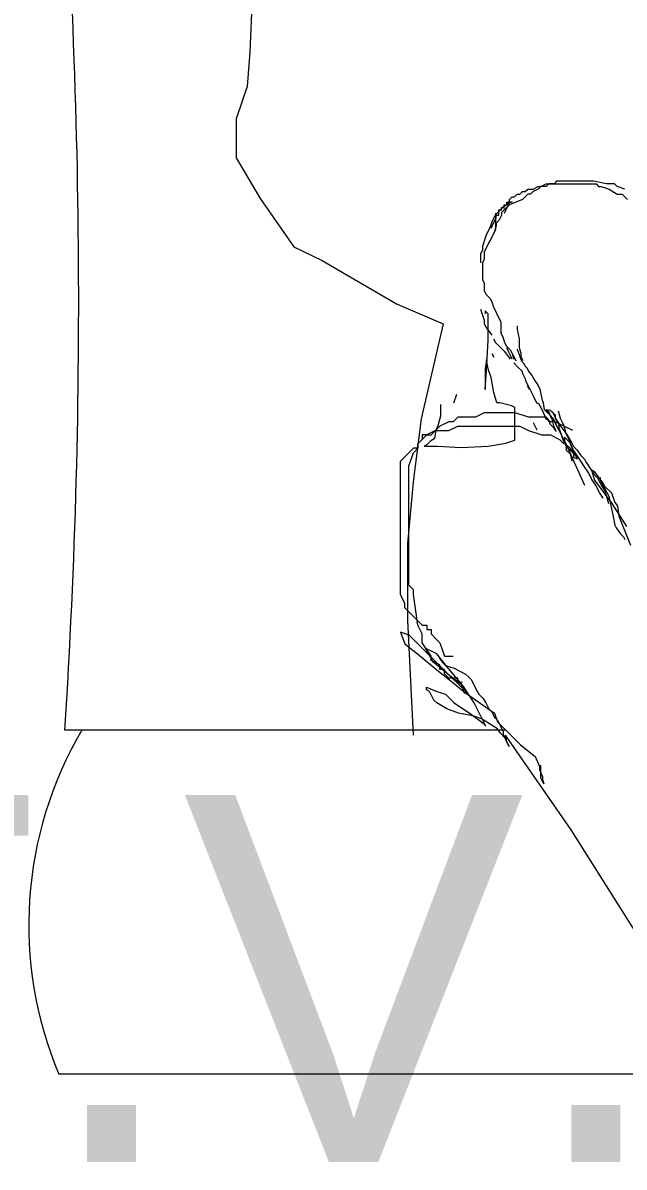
# Model space of a CAD drawing. Header units: metres. Extents: x -50 to 76, y -61 to 14.
# Drawn here: x 37.397 to 37.659, y -38.6003 to -38.1013 of the extents above; entities that cross this region are included whole.
import ezdxf

# ---------------------------------------------------------------- set-up
doc = ezdxf.new("R2010")
doc.units = ezdxf.units.M
doc.header["$MEASUREMENT"] = 0
doc.layers.add('1 MUEBLES', color=46, linetype='Continuous', lineweight=18)
doc.layers.add('1 TEXTOS', color=4, linetype='Continuous', lineweight=20)
doc.styles.add('Estilo_Generado_1', font='arial.ttf')

# ---------------------------------------------------------------- blocks, each defined once
blk = doc.blocks.new('EWRT')
at = {"layer": '1 MUEBLES'}
for p, q in [((37.49772203007103, -38.07113198799519), (37.49592203007103, -38.11403198799522)), ((37.49592203007103, -38.11403198799522), (37.49472203007099, -38.12903198799521)), ((37.49472203007099, -38.12903198799521), (37.48992203007094, -38.14313198799519)), ((37.48992203007094, -38.14313198799519), (37.48992203007094, -38.15303198799521)), ((37.48992203007094, -38.15303198799521), (37.48992203007094, -38.16023198799522)), ((37.48992203007094, -38.16023198799522), (37.50042203007104, -38.17793198799521)), ((37.62963322560392, -38.17034316828429), (37.62848948676071, -38.17148649709182)), ((37.64564897846878, -38.17034316828429), (37.62963322560392, -38.17034316828429)), ((37.65136767268552, -38.17148649709182), (37.64564897846878, -38.17034316828429)), ((37.61361917726811, -38.17605802307529), (37.61476291611154, -38.17491469426776)), ((37.61476291611154, -38.17491469426776), (37.61590665495476, -38.17491469426776)), ((37.61590665495476, -38.17491469426776), (37.61705039379819, -38.17377226008355)), ((37.61705039379819, -38.17377226008355), (37.61933787148484, -38.17377226008355)), ((37.61933787148484, -38.17491469426776), (37.61819413264163, -38.17605802307529)), ((37.61933787148484, -38.17377226008355), (37.62162705370054, -38.17262893127602)), ((37.62162705370054, -38.17377226008355), (37.61933787148484, -38.17491469426776)), ((37.62162705370054, -38.17262893127602), (37.62277079254375, -38.17262893127602)), ((37.62277079254375, -38.17262893127602), (37.62162705370054, -38.17377226008355)), ((37.62277079254375, -38.17262893127602), (37.62505827023062, -38.17148649709182)), ((37.62505827023062, -38.17262893127602), (37.62277079254375, -38.17262893127602)), ((37.62505827023062, -38.17148649709182), (37.64679271731222, -38.17148649709182)), ((37.62620200907384, -38.17148649709182), (37.62505827023062, -38.17262893127602)), ((37.62848948676071, -38.17148649709182), (37.62620200907384, -38.17148649709182)), ((37.64679271731222, -38.17148649709182), (37.64793645615543, -38.17262893127602)), ((37.64793645615543, -38.17262893127602), (37.64908019499887, -38.17262893127602)), ((37.64908019499887, -38.17262893127602), (37.65251141152896, -38.17377226008355)), ((37.65479888921561, -38.17148649709182), (37.65136767268552, -38.17148649709182)), ((37.65251141152896, -38.17377226008355), (37.65594433258786, -38.17605802307529)), ((37.65594433258786, -38.17262893127602), (37.65479888921561, -38.17148649709182)), ((37.65937554911795, -38.17377226008355), (37.65594433258786, -38.17262893127602)), ((37.50042203007104, -38.17793198799521), (37.51512203007098, -38.19893198799517)), ((37.60857036288041, -38.18022696849269), (37.60615163647401, -38.18183908000381)), ((37.60675503967911, -38.18177198324273), (37.60675503967911, -38.18062954905875)), ((37.60675503967911, -38.18062954905875), (37.60789877852233, -38.18062954905875)), ((37.60789877852233, -38.18062954905875), (37.60789877852233, -38.17948622025099)), ((37.60789877852233, -38.17948622025099), (37.60904422189458, -38.17948622025099)), ((37.60904422189458, -38.18062954905875), (37.60789877852233, -38.18177198324273)), ((37.60857036288041, -38.18103302424814), (37.60857036288041, -38.17942091273702)), ((37.60857036288041, -38.17942091273702), (37.61018455168039, -38.17942091273702)), ((37.61018455168039, -38.17942091273702), (37.60857036288041, -38.18022696849269)), ((37.60904422189458, -38.17834378606702), (37.61018796073802, -38.17720045725926)), ((37.60904422189458, -38.17948622025099), (37.60904422189458, -38.17834378606702)), ((37.61476291611154, -38.17834378606702), (37.60904422189458, -38.18062954905875)), ((37.61018796073802, -38.17720045725926), (37.61133169958123, -38.17720045725926)), ((37.61133169958123, -38.17720045725926), (37.61247543842467, -38.17605802307529)), ((37.61247543842467, -38.17605802307529), (37.61361917726811, -38.17605802307529)), ((37.61705039379819, -38.17605802307529), (37.61476291611154, -38.17834378606702)), ((37.61819413264163, -38.17605802307529), (37.61705039379819, -38.17605802307529)), ((37.65594433258786, -38.17605802307529), (37.65823181027451, -38.17605802307529)), ((37.65823181027451, -38.17605802307529), (37.66051928796139, -38.17834378606702)), ((37.60292496340332, -38.18506151377917), (37.60211872126786, -38.18667362529052)), ((37.60453744767426, -38.18345029689161), (37.60292496340332, -38.18506151377917)), ((37.60292496340332, -38.18425635264705), (37.60292496340332, -38.19150817057701)), ((37.60332382314903, -38.18634350922619), (37.60332382314903, -38.18520107504222)), ((37.60332382314903, -38.18520107504222), (37.60446756199224, -38.18520107504222)), ((37.60446756199224, -38.18520107504222), (37.60446756199224, -38.18291531205048)), ((37.60446756199224, -38.18291531205048), (37.60561130083568, -38.18291531205048)), ((37.60561130083568, -38.18520107504222), (37.60446756199224, -38.18748683803395)), ((37.60615163647401, -38.18183908000381), (37.60453744767426, -38.18345029689161)), ((37.60561130083568, -38.18291531205048), (37.60561130083568, -38.18177198324273)), ((37.60561130083568, -38.18177198324273), (37.60675503967911, -38.18177198324273)), ((37.60675503967911, -38.18291531205048), (37.60561130083568, -38.18405774623446)), ((37.60561130083568, -38.18405774623446), (37.60561130083568, -38.18520107504222)), ((37.60789877852233, -38.18177198324273), (37.60675503967911, -38.18291531205048)), ((37.60695787860948, -38.18425635264705), (37.60857036288041, -38.18103302424814)), ((37.60050453246788, -38.19070300944489), (37.59969829033241, -38.19231422633268)), ((37.60131247913239, -38.18828484217809), (37.60050453246788, -38.19070300944489)), ((37.60103634546215, -38.19091503520966), (37.60332382314903, -38.18634350922619)), ((37.60211872126786, -38.18667362529052), (37.60131247913239, -38.18828484217809)), ((37.60332382314903, -38.18977260102568), (37.60218008430559, -38.19320079820139)), ((37.60446756199224, -38.18748683803395), (37.60332382314903, -38.18862927221792)), ((37.60332382314903, -38.18862927221792), (37.60332382314903, -38.18977260102568)), ((37.59889204819694, -38.19392633784381), (37.59727956392601, -38.19876088313052)), ((37.59969829033241, -38.19231422633268), (37.59889204819694, -38.19392633784381)), ((37.60131247913239, -38.19473149897593), (37.60050453246788, -38.19634361048705)), ((37.60211872126786, -38.19312028208836), (37.60131247913239, -38.19473149897593)), ((37.60292496340332, -38.19150817057701), (37.60211872126786, -38.19312028208836)), ((37.51512203007098, -38.19893198799517), (37.52742203007097, -38.20493198799525)), ((37.59727956392601, -38.20037210001809), (37.59647332179054, -38.20198421152944)), ((37.59727956392601, -38.19876088313052), (37.59727956392601, -38.20037210001809)), ((37.59889204819694, -38.19956693888597), (37.59808580606148, -38.20117815577376)), ((37.59969829033241, -38.19795482737484), (37.59889204819694, -38.19956693888597)), ((37.60050453246788, -38.19634361048705), (37.59969829033241, -38.19795482737484)), ((37.52742203007097, -38.20493198799525), (37.5598220300709, -38.22383198799528)), ((37.59647332179054, -38.20198421152944), (37.59647332179054, -38.2060135956838)), ((37.59808580606148, -38.20440148417268), (37.59727956392601, -38.2060135956838)), ((37.59808580606148, -38.20117815577376), (37.59808580606148, -38.20440148417268)), ((37.59727956392601, -38.2060135956838), (37.59727956392601, -38.21326541361375)), ((37.59727956392601, -38.21326541361375), (37.59808580606148, -38.21487752512488)), ((37.59808580606148, -38.21487752512488), (37.59808580606148, -38.21810085352379)), ((37.59808580606148, -38.21810085352379), (37.59889204819694, -38.21971207041159)), ((37.59889204819694, -38.21971207041159), (37.60050453246788, -38.22132418192271)), ((37.5598220300709, -38.22383198799528), (37.58022203007101, -38.23253198799526)), ((37.60050453246788, -38.22132418192271), (37.60131247913239, -38.22293539881051)), ((37.60131247913239, -38.22293539881051), (37.60211872126786, -38.22535267145375)), ((37.60211872126786, -38.22535267145375), (37.60292496340332, -38.22696478296487)), ((37.59647332179054, -38.22615872720942), (37.59808580606148, -38.23099416711946)), ((37.59972556279365, -38.22818057627435), (37.59842841635566, -38.22688516147517)), ((37.59842841635566, -38.22688516147517), (37.59842841635566, -38.22818057627435)), ((37.59972556279365, -38.23984378258481), (37.59972556279365, -38.22818057627435)), ((37.60292496340332, -38.22696478296487), (37.60373120553879, -38.22857599985267)), ((37.60373120553879, -38.22857599985267), (37.60453744767426, -38.23018811136379)), ((37.60453744767426, -38.23018811136379), (37.60534539433854, -38.23179932825158)), ((37.58022203007101, -38.23253198799526), (37.57062203007092, -38.27393198799521)), ((37.59808580606148, -38.23099416711946), (37.59808580606148, -38.23260538400726)), ((37.59808580606148, -38.23260538400726), (37.59889204819694, -38.23421660089483)), ((37.59889204819694, -38.23421660089483), (37.60131247913239, -38.23743992929374)), ((37.60534539433854, -38.23179932825158), (37.60534539433854, -38.23663476816162)), ((37.61260327808679, -38.2350226566505), (37.61260327808679, -38.2334114397627)), ((37.61340952022226, -38.23905204080486), (37.61260327808679, -38.2350226566505)), ((37.59907613731036, -38.25280240369446), (37.59972556279365, -38.23984378258481)), ((37.60211872126786, -38.23905204080486), (37.60292496340332, -38.24066325769266)), ((37.60292496340332, -38.24066325769266), (37.60695787860948, -38.24469264184725)), ((37.60534539433854, -38.23663476816162), (37.60615163647401, -38.23824598504942)), ((37.60615163647401, -38.23824598504942), (37.60695787860948, -38.24066325769266)), ((37.60695787860948, -38.24066325769266), (37.60776412074495, -38.24227536920378)), ((37.61340952022226, -38.24308142495946), (37.61340952022226, -38.23905204080486)), ((37.60141986444853, -38.24550406534357), (37.602226106584, -38.24711528223136)), ((37.60695787860948, -38.24469264184725), (37.60937660501611, -38.24791597024617)), ((37.60776412074495, -38.24227536920378), (37.60937660501611, -38.24388658609158)), ((37.60867774819678, -38.24469800958789), (37.60787150606109, -38.24308589807677)), ((37.60948399033225, -38.24630922647569), (37.60867774819678, -38.24469800958789)), ((37.60937660501611, -38.24388658609158), (37.61018455168039, -38.2454986976027)), ((37.61018455168039, -38.2454986976027), (37.61099079381586, -38.24791597024617)), ((37.61029023246772, -38.24550406534357), (37.611098179132, -38.24711528223136)), ((37.61290838874686, -38.2445566590782), (37.6124089618005, -38.24355825927435)), ((37.61440837411521, -38.24905035281884), (37.61290838874686, -38.2445566590782)), ((37.61421746688654, -38.2454986976027), (37.61340952022226, -38.24308142495946)), ((37.61421746688654, -38.24710991449049), (37.61421746688654, -38.2454986976027)), ((37.59907613731036, -38.2482666626502), (37.59842841635566, -38.25215469629487)), ((37.59972556279365, -38.25215469629487), (37.59907613731036, -38.2482666626502)), ((37.61029023246772, -38.24792133798681), (37.60948399033225, -38.24630922647569)), ((37.61091068096096, -38.24954955272077), (37.61290838874686, -38.25154635232846)), ((37.611098179132, -38.24711528223136), (37.61190442126747, -38.24872739374248)), ((37.61502370902201, -38.24872202600162), (37.61421746688654, -38.24710991449049)), ((37.61540722800839, -38.25004875262269), (37.61440837411521, -38.24905035281884)), ((37.61590665495476, -38.25104715242654), (37.61540722800839, -38.25004875262269)), ((37.59842841635566, -38.25215469629487), (37.59842841635566, -38.26122528375984)), ((37.59842841635566, -38.26122528375984), (37.59907613731036, -38.25280240369446)), ((37.60102270923142, -38.25604183531598), (37.59972556279365, -38.25215469629487)), ((37.61290838874686, -38.25154635232846), (37.61440837411521, -38.25304395203401)), ((37.61440837411521, -38.25304395203401), (37.6149078010618, -38.25454155173978)), ((37.6149078010618, -38.25454155173978), (37.61590665495476, -38.25653835134747)), ((37.61690721337675, -38.25204555223038), (37.61590665495476, -38.25104715242654)), ((37.61740664032311, -38.25304395203401), (37.61690721337675, -38.25204555223038)), ((37.61890492116265, -38.2550407516417), (37.61740664032311, -38.25304395203401)), ((37.61940434810924, -38.25603915144555), (37.61890492116265, -38.2550407516417)), ((37.60231985566941, -38.26252159318258), (37.60102270923142, -38.25604183531598)), ((37.61590665495476, -38.25653835134747), (37.61640608190135, -38.25803595105324)), ((37.61640608190135, -38.25803595105324), (37.61690721337675, -38.25903435085709)), ((37.61680323711823, -38.25940561960127), (37.6176094792537, -38.26101773111239)), ((37.61690721337675, -38.25903435085709), (37.6179060672697, -38.26103204508811)), ((37.62040490653101, -38.25753675115132), (37.61940434810924, -38.25603915144555)), ((37.62140376042396, -38.25903435085709), (37.62040490653101, -38.25753675115132)), ((37.62190318737055, -38.26003275066094), (37.62140376042396, -38.25903435085709)), ((37.62240261431714, -38.26103204508811), (37.62190318737055, -38.26003275066094)), ((37.58480923102263, -38.26705733422685), (37.58610637746062, -38.26316930058218)), ((37.60361700210717, -38.26705733422685), (37.60231985566941, -38.26252159318258)), ((37.6179060672697, -38.26103204508811), (37.61940434810924, -38.26402724449966)), ((37.61940434810924, -38.26402724449966), (37.6209043334776, -38.2670224439112)), ((37.62340146821009, -38.26602404410735), (37.62240261431714, -38.26103204508811)), ((37.57897292431687, -38.26770504162644), (37.57897292431687, -38.2728884900703)), ((37.60491414854494, -38.26705733422685), (37.60361700210717, -38.26705733422685)), ((37.61010102976763, -38.26835274902604), (37.60491414854494, -38.26705733422685)), ((37.6113981762054, -38.26900045642563), (37.61010102976763, -38.26835274902604)), ((37.6113981762054, -38.28325538695802), (37.6113981762054, -38.26900045642563)), ((37.6209043334776, -38.2670224439112), (37.62190318737055, -38.26752164381313)), ((37.62190318737055, -38.26752164381313), (37.62340146821009, -38.27051684322444)), ((37.62390259968549, -38.2670224439112), (37.62340146821009, -38.26602404410735)), ((37.62340146821009, -38.27051684322444), (37.62390259968549, -38.27151524302829)), ((37.62440202663186, -38.27001764332252), (37.62390259968549, -38.2670224439112)), ((37.62740029283975, -38.27301284273406), (37.62440202663186, -38.27001764332252)), ((37.62486736300195, -38.26988166055369), (37.6264815518017, -38.27229893319694)), ((37.62658893711784, -38.27149824518213), (37.62578099045356, -38.26988702829433)), ((37.6264815518017, -38.26988166055369), (37.62809403607264, -38.27149287744126)), ((37.62739517925331, -38.27069308405001), (37.62900766352425, -38.2723043009378)), ((37.63132070914332, -38.27391104470806), (37.63051446700786, -38.27068771630914)), ((37.57062203007092, -38.27393198799521), (37.56702203007092, -38.30153198799522)), ((37.57897292431687, -38.2728884900703), (37.57767577787888, -38.27742423111457)), ((37.58263936582523, -38.27525834766905), (37.57878031255939, -38.27718626126878)), ((37.58456889245815, -38.27525834766905), (37.58263936582523, -38.27525834766905)), ((37.58650012361989, -38.27333043406932), (37.58456889245815, -38.27525834766905)), ((37.59421823015157, -38.27333043406932), (37.58650012361989, -38.27333043406932)), ((37.59807898794622, -38.27140252046982), (37.59421823015157, -38.27333043406932)), ((37.61158737890548, -38.27140252046982), (37.59807898794622, -38.27140252046982)), ((37.61737766333306, -38.27333043406932), (37.61158737890548, -38.27140252046982)), ((37.62509747439356, -38.27333043406932), (37.61737766333306, -38.27333043406932)), ((37.61932934884078, -38.27552762933649), (37.62094183311171, -38.27875095773541)), ((37.62390259968549, -38.27151524302829), (37.62440202663186, -38.27251364283214)), ((37.62440202663186, -38.27251364283214), (37.62490145357845, -38.27401124253791)), ((37.62490145357845, -38.27401124253791), (37.6259003074714, -38.27451044243983)), ((37.62702700102648, -38.27525834766905), (37.62509747439356, -38.27333043406932)), ((37.6259003074714, -38.27451044243983), (37.62639973441799, -38.27550884224368)), ((37.62639973441799, -38.27550884224368), (37.62690086589316, -38.27650813667086)), ((37.6264815518017, -38.27229893319694), (37.62809403607264, -38.27391104470806)), ((37.62739517925331, -38.27391551782537), (37.62658893711784, -38.27149824518213)), ((37.6289565276594, -38.27525834766905), (37.62702700102648, -38.27525834766905)), ((37.62900766352425, -38.27552762933649), (37.62739517925331, -38.27391551782537)), ((37.6283991467327, -38.27700733657278), (37.62740029283975, -38.27301284273406)), ((37.62809403607264, -38.27149287744126), (37.62890027820811, -38.27310498895261)), ((37.62809403607264, -38.27391104470806), (37.62890027820811, -38.27552226159585)), ((37.62890027820811, -38.27310498895261), (37.62970822487239, -38.27471620584018)), ((37.62890027820811, -38.27552226159585), (37.63212695127879, -38.28196891839369)), ((37.63281558092524, -38.27718626126878), (37.6289565276594, -38.27525834766905)), ((37.62900766352425, -38.2723043009378), (37.62900766352425, -38.27391551782537)), ((37.62900766352425, -38.27391551782537), (37.630621852324, -38.27633368509217)), ((37.62981390565972, -38.27713884622429), (37.62900766352425, -38.27552762933649)), ((37.62970822487239, -38.27471620584018), (37.63132070914332, -38.27713437310697)), ((37.63212695127879, -38.27552226159585), (37.63132070914332, -38.27391104470806)), ((37.63293319341426, -38.27713437310697), (37.63212695127879, -38.27552226159585)), ((37.57684908139765, -38.27911506949184), (37.57299002813181, -38.28104298309157)), ((37.57491955476473, -38.28104298309157), (37.57684908139765, -38.27911506949184)), ((37.57702805692441, -38.27871964591375), (37.57637863144112, -38.28260767955842)), ((37.57878031255939, -38.27718626126878), (37.57684908139765, -38.27911506949184)), ((37.57684908139765, -38.27911506949184), (37.58263936582523, -38.27911506949184)), ((37.57767577787888, -38.27742423111457), (37.57702805692441, -38.27871964591375)), ((37.58263936582523, -38.27911506949184), (37.58650012361989, -38.27718626126878)), ((37.58650012361989, -38.27718626126878), (37.6135169055384, -38.27718626126878)), ((37.6135169055384, -38.27718626126878), (37.61737766333306, -38.27911506949184)), ((37.61737766333306, -38.27911506949184), (37.62316624323182, -38.28104298309157)), ((37.62690086589316, -38.27650813667086), (37.62789971978634, -38.2775065364747)), ((37.62789971978634, -38.2775065364747), (37.62939800062588, -38.2795033360824)), ((37.62939800062588, -38.2795033360824), (37.6283991467327, -38.27700733657278)), ((37.630621852324, -38.27875095773541), (37.62981390565972, -38.27713884622429)), ((37.630621852324, -38.27633368509217), (37.630621852324, -38.27794490197996)), ((37.630621852324, -38.27794490197996), (37.63142809445947, -38.28036217462321)), ((37.6338468208661, -38.28519761453325), (37.630621852324, -38.27875095773541)), ((37.63132070914332, -38.27713437310697), (37.63373943554996, -38.28035770150589)), ((37.63142809445947, -38.28036217462321), (37.63223433659516, -38.28278034189)), ((37.63667633871989, -38.27911506949184), (37.63281558092524, -38.27718626126878)), ((37.63373943554996, -38.28035770150589), (37.63293319341426, -38.27713437310697)), ((37.63454738221424, -38.28196891839369), (37.63373943554996, -38.28035770150589)), ((37.63373943554996, -38.28035770150589), (37.63615986648517, -38.28438619103693)), ((37.56913097486597, -38.28489881029103), (37.57299002813181, -38.28104298309157)), ((37.57106050149889, -38.2829708966913), (37.56913097486597, -38.28489881029103)), ((37.56913097486597, -38.28682761851408), (37.56913097486597, -38.28489881029103)), ((37.56913097486597, -38.28489881029103), (37.56913097486597, -38.28682761851408)), ((37.57299002813181, -38.28104298309157), (37.57106050149889, -38.28104298309157)), ((37.57106050149889, -38.28104298309157), (37.57106050149889, -38.2829708966913)), ((37.57313661761088, -38.28519940378035), (37.57183947117289, -38.28584711117995)), ((37.57299002813181, -38.28104298309157), (37.57491955476473, -38.28104298309157)), ((37.57443376404865, -38.28390309435761), (37.57313661761088, -38.28519940378035)), ((37.57637863144112, -38.28260767955842), (37.57443376404865, -38.28390309435761)), ((37.59972556279365, -38.28584711117995), (37.60750673689188, -38.28455080175721)), ((37.60750673689188, -38.28455080175721), (37.6113981762054, -38.28325538695802)), ((37.62316624323182, -38.28104298309157), (37.62702700102648, -38.28104298309157)), ((37.62702700102648, -38.28104298309157), (37.63088605429232, -38.2829708966913)), ((37.63088605429232, -38.2829708966913), (37.63281558092524, -38.28489881029103)), ((37.63212695127879, -38.28196891839369), (37.63293319341426, -38.28358102990481)), ((37.63223433659516, -38.28278034189), (37.6338468208661, -38.28600367028892)), ((37.63293319341426, -38.28358102990481), (37.63373943554996, -38.2851922467926)), ((37.63546100966585, -38.2843915587778), (37.63304057873063, -38.28197428613433)), ((37.63304057873063, -38.28197428613433), (37.63304057873063, -38.28358550302212)), ((37.63304057873063, -38.28358550302212), (37.6338468208661, -38.28519761453325)), ((37.63373943554996, -38.2851922467926), (37.63454738221424, -38.28680346368017)), ((37.63465306300156, -38.28680883142104), (37.6338468208661, -38.28519761453325)), ((37.6338468208661, -38.28519761453325), (37.63546100966585, -38.28680883142104)), ((37.6353536243497, -38.28358102990481), (37.63454738221424, -38.28196891839369)), ((37.63615986648517, -38.28599830254805), (37.6353536243497, -38.28358102990481)), ((37.63626725180131, -38.28600367028892), (37.63546100966585, -38.2843915587778)), ((37.63615986648517, -38.28438619103693), (37.63696610862064, -38.28599830254805)), ((37.56719974370424, -38.28682761851408), (37.56141116380547, -38.29261135931304)), ((37.56527021707132, -38.29454016753633), (37.56719974370424, -38.28875553211381)), ((37.56719974370424, -38.28875553211381), (37.56913097486597, -38.28682761851408)), ((37.56913097486597, -38.28682761851408), (37.56719974370424, -38.28682761851408)), ((37.57183947117289, -38.28584711117995), (37.57767577787888, -38.28584711117995)), ((37.57767577787888, -38.28584711117995), (37.58805124485286, -38.28649481857954)), ((37.58805124485286, -38.28649481857954), (37.59972556279365, -38.28584711117995)), ((37.6338468208661, -38.28600367028892), (37.6338468208661, -38.28761488717672)), ((37.6338468208661, -38.28761488717672), (37.63546100966585, -38.28922610406428)), ((37.63454738221424, -38.28680346368017), (37.64180526596249, -38.30292010567476)), ((37.63707349393678, -38.28922610406428), (37.63465306300156, -38.28680883142104)), ((37.63546100966585, -38.28680883142104), (37.63787973607225, -38.29003215981996)), ((37.63546100966585, -38.28922610406428), (37.63626725180131, -38.2924494324632)), ((37.63696610862064, -38.28760951943585), (37.63615986648517, -38.28599830254805)), ((37.63868597820772, -38.29164427133108), (37.63626725180131, -38.28600367028892)), ((37.63696610862064, -38.28599830254805), (37.63857859289158, -38.28760951943585)), ((37.63857859289158, -38.29002679207909), (37.63696610862064, -38.28760951943585)), ((37.63707349393678, -38.29083821557541), (37.63707349393678, -38.28922610406428)), ((37.63857859289158, -38.28760951943585), (37.64019278169133, -38.29002679207909)), ((37.64180526596249, -38.29486223198913), (37.63857859289158, -38.29002679207909)), ((37.64019278169133, -38.29002679207909), (37.64180526596249, -38.29163890359021)), ((37.56141116380547, -38.29261135931304), (37.56141116380547, -38.35045592429131)), ((37.56527021707132, -38.34660009709185), (37.56527021707132, -38.29454016753633)), ((37.63868597820772, -38.29164427133108), (37.63707349393678, -38.29083821557541)), ((37.64180526596249, -38.29163890359021), (37.64261150809796, -38.29325012047801)), ((37.64341945476224, -38.2972795046326), (37.64180526596249, -38.29486223198913)), ((37.64261150809796, -38.29325012047801), (37.64583818116864, -38.29808556038805)), ((37.64422569689771, -38.29889161614372), (37.64341945476224, -38.2972795046326)), ((37.64503193903317, -38.30050283303152), (37.64422569689771, -38.29889161614372)), ((37.64487341785218, -38.29637414567063), (37.64613647371345, -38.30078821792156)), ((37.64613647371345, -38.29700485522406), (37.64487341785218, -38.29637414567063)), ((37.64664442330411, -38.30292010567476), (37.64503193903317, -38.30050283303152)), ((37.64583818116864, -38.29808556038805), (37.64745066543958, -38.29969677727584)), ((37.64992223223965, -38.30204963702866), (37.64613647371345, -38.29700485522406)), ((37.64745066543958, -38.29969677727584), (37.64906485423933, -38.30292010567476)), ((37.64866088090719, -38.2995267988147), (37.64866088090719, -38.30078821792156)), ((37.56702203007092, -38.30153198799522), (37.56462203007106, -38.32853198799515)), ((37.64613647371345, -38.30078821792156), (37.64992223223965, -38.30583299972594)), ((37.64745066543958, -38.30453221718588), (37.64664442330411, -38.30292010567476)), ((37.64825861210386, -38.30614343407368), (37.64745066543958, -38.30453221718588)), ((37.64866088090719, -38.30078821792156), (37.65244663943361, -38.30772423376291)), ((37.64906485423933, -38.30292010567476), (37.65067733851049, -38.305337378318)), ((37.6505546124348, -38.30331016151197), (37.64992223223965, -38.30204963702866)), ((37.65370969529488, -38.30646281465604), (37.6505546124348, -38.30331016151197)), ((37.65067733851049, -38.305337378318), (37.65228982278143, -38.31097887398371)), ((37.6498710963748, -38.30856070671692), (37.64825861210386, -38.30614343407368)), ((37.64992223223965, -38.30583299972594), (37.65370969529488, -38.31087688690698)), ((37.65244663943361, -38.30772423376291), (37.65434037096099, -38.31655237826502)), ((37.65497104662734, -38.31024707197687), (37.65370969529488, -38.30646281465604)), ((37.65623410248861, -38.31213830601385), (37.65497104662734, -38.31024707197687)), ((37.65370969529488, -38.31087688690698), (37.66002156554362, -38.32096645051595)), ((37.65686477815473, -38.31655237826502), (37.65623410248861, -38.31213830601385)), ((37.65434037096099, -38.31655237826502), (37.65497104662734, -38.32033574096229)), ((37.65497104662734, -38.32033574096229), (37.65560342682227, -38.32159716006939)), ((37.66191359254242, -38.32916388546417), (37.65686477815473, -38.31655237826502)), ((37.65560342682227, -38.32159716006939), (37.65749715834988, -38.3241191036598)), ((37.65749715834988, -38.3241191036598), (37.65875850968234, -38.32538052276689)), ((37.65875850968234, -38.32538052276689), (37.65938918534869, -38.32664194187376)), ((37.56462203007106, -38.32853198799515), (37.56462203007106, -38.3618319879952)), ((37.56141116380547, -38.35045592429131), (37.56334069043839, -38.3543126461141)), ((37.56719974370424, -38.34852801069158), (37.56527021707132, -38.34660009709185)), ((37.56719974370424, -38.35045592429131), (37.56719974370424, -38.34852801069158)), ((37.56913097486597, -38.36395310873584), (37.56719974370424, -38.35045592429131)), ((37.56334069043839, -38.3543126461141), (37.56334069043839, -38.35624055971383)), ((37.56334069043839, -38.35624055971383), (37.56527021707132, -38.35816847331333)), ((37.56527021707132, -38.35816847331333), (37.56913097486597, -38.36202519513634)), ((37.56462203007106, -38.3618319879952), (37.56702203007092, -38.41193198799525)), ((37.56913097486597, -38.36202519513634), (37.57106050149889, -38.36395310873584)), ((37.57106050149889, -38.3678089359353), (37.56913097486597, -38.36395310873584)), ((37.57106050149889, -38.36395310873584), (37.57299002813181, -38.36395310873584)), ((37.57299002813181, -38.36395310873584), (37.57299002813181, -38.36588102233557)), ((37.56156286687099, -38.36699840706231), (37.5634565983986, -38.37204318886691)), ((37.56535032992622, -38.36825982616941), (37.56156286687099, -38.36699840706231)), ((37.57166049564614, -38.37456513245732), (37.56535032992622, -38.36825982616941)), ((37.57106050149889, -38.37166565775809), (37.57106050149889, -38.3678089359353)), ((37.57299002813181, -38.36588102233557), (37.57491955476473, -38.36588102233557)), ((37.57491955476473, -38.36588102233557), (37.57491955476473, -38.3678089359353)), ((37.57491955476473, -38.3678089359353), (37.57684908139765, -38.36973774415836)), ((37.57684908139765, -38.36973774415836), (37.57878031255939, -38.37166565775809)), ((37.5634565983986, -38.37204318886691), (37.56976846864757, -38.37708797067128)), ((37.57491955476473, -38.3774502931806), (37.57106050149889, -38.37166565775809)), ((37.58049677308884, -38.3833932769592), (37.57166049564614, -38.37456513245732)), ((37.5722928758413, -38.37393442290389), (37.57544795870137, -38.37960991426169)), ((37.57734169022876, -38.37645726111785), (37.5722928758413, -38.37393442290389)), ((37.57878031255939, -38.37166565775809), (37.58070983919231, -38.3774502931806)), ((37.56976846864757, -38.37708797067128), (37.57734169022876, -38.3833932769592)), ((37.57491955476473, -38.37937820678033), (37.57491955476473, -38.3774502931806)), ((37.57878031255939, -38.38130612038006), (37.57491955476473, -38.37937820678033)), ((37.57544795870137, -38.37960991426169), (37.58302118028257, -38.38591522054961)), ((37.58239050461646, -38.38276256740576), (37.57734169022876, -38.37645726111785)), ((37.57860304156122, -38.37834849515482), (37.5798660974225, -38.38024062381513)), ((37.5798660974225, -38.38024062381513), (37.58112744875496, -38.38150114829867)), ((37.58070983919231, -38.3774502931806), (37.58456889245815, -38.3774502931806)), ((37.57734169022876, -38.3833932769592), (37.58365356047773, -38.38843805876357)), ((37.57878031255939, -38.38323492860312), (37.57878031255939, -38.38130612038006)), ((37.58070983919231, -38.38323492860312), (37.57878031255939, -38.38323492860312)), ((37.59059610639281, -38.39348284056817), (37.58049677308884, -38.3833932769592)), ((37.58070983919231, -38.38516284220285), (37.58070983919231, -38.38323492860312)), ((37.58263936582523, -38.38709075580257), (37.58070983919231, -38.38516284220285)), ((37.58112744875496, -38.38150114829867), (37.58491491181019, -38.38276256740576)), ((37.58870237486519, -38.39032929280054), (37.58239050461646, -38.38276256740576)), ((37.58491491181019, -38.38276256740576), (37.58996372619765, -38.38528540561973)), ((37.58996372619765, -38.38528540561973), (37.59122678205892, -38.38654593010327)), ((37.58650012361989, -38.38709075580257), (37.58263936582523, -38.38709075580257)), ((37.58302118028257, -38.38591522054961), (37.58806999467026, -38.38969947787066)), ((37.58365356047773, -38.38843805876357), (37.58996372619765, -38.39348284056817)), ((37.58650012361989, -38.38901866940208), (37.58650012361989, -38.38709075580257)), ((37.58842965025281, -38.38901866940208), (37.58650012361989, -38.38901866940208)), ((37.58806999467026, -38.38969947787066), (37.58933305053154, -38.39348284056817)), ((37.59375118925288, -38.39789691281911), (37.58870237486519, -38.39032929280054)), ((37.59122678205892, -38.38654593010327), (37.59248813339138, -38.38780734921014)), ((37.59248813339138, -38.38780734921014), (37.59312051358654, -38.38906876831723)), ((37.59312051358654, -38.38906876831723), (37.594381864919, -38.39159071190764)), ((37.57292355150742, -38.39096000235421), (37.57734169022876, -38.39285213101451)), ((37.57292355150742, -38.39222142146107), (37.57292355150742, -38.39096000235421)), ((37.57418490283987, -38.39285213101451), (37.57292355150742, -38.39222142146107)), ((37.57481728303503, -38.39411265549805), (37.57418490283987, -38.39285213101451)), ((37.57607863436749, -38.39663549371201), (37.57481728303503, -38.39411265549805)), ((37.57734169022876, -38.39285213101451), (37.58112744875496, -38.39411265549805)), ((37.58112744875496, -38.39411265549805), (37.58491491181019, -38.39789691281911)), ((37.58933305053154, -38.39348284056817), (37.59059610639281, -38.39348284056817)), ((37.58996372619765, -38.39348284056817), (37.60258746669535, -38.40231009044649)), ((37.594381864919, -38.39159071190764), (37.59501254058534, -38.39285213101451)), ((37.59501254058534, -38.39285213101451), (37.59564492078027, -38.39411265549805)), ((37.59564492078027, -38.39411265549805), (37.59753865230789, -38.39600478415858)), ((37.57734169022876, -38.39789691281911), (37.57607863436749, -38.39663549371201)), ((37.58175982895011, -38.40041885640952), (37.57734169022876, -38.39789691281911)), ((37.58680864333758, -38.40231009044649), (37.58175982895011, -38.40041885640952)), ((37.58491491181019, -38.39789691281911), (37.59248813339138, -38.40294079999993)), ((37.59880000364035, -38.40798558180452), (37.59375118925288, -38.39789691281911)), ((37.59753865230789, -38.39600478415858), (37.59880000364035, -38.39789691281911)), ((37.59880000364035, -38.39789691281911), (37.60006305950162, -38.40041885640952)), ((37.60006305950162, -38.40041885640952), (37.60132441083408, -38.40168027551638)), ((37.59312051358654, -38.40357150955336), (37.58680864333758, -38.40231009044649)), ((37.59248813339138, -38.40294079999993), (37.59753865230789, -38.40672416269743)), ((37.59690627211273, -38.40483292866045), (37.59312051358654, -38.40357150955336)), ((37.60195508650042, -38.40798558180452), (37.59690627211273, -38.40483292866045)), ((37.60132441083408, -38.40168027551638), (37.60195508650042, -38.40294079999993)), ((37.60195508650042, -38.40294079999993), (37.60258746669535, -38.40420221910702)), ((37.60258746669535, -38.40231009044649), (37.60384881802781, -38.40609434776732)), ((37.60258746669535, -38.40420221910702), (37.60384881802781, -38.40546363821389)), ((37.60384881802781, -38.40546363821389), (37.60511187388909, -38.40798558180452)), ((37.60753244914883, -38.40977399094052), (37.41524010475985, -38.40977399094052)), ((37.59753865230789, -38.40672416269743), (37.59880000364035, -38.40798558180452)), ((37.60384881802781, -38.40924700091139), (37.60195508650042, -38.40798558180452)), ((37.60384881802781, -38.40609434776732), (37.60763628108305, -38.40987771046483)), ((37.60511187388909, -38.41113823494837), (37.60384881802781, -38.40924700091139)), ((37.60511187388909, -38.40798558180452), (37.60637322522155, -38.41050842001849)), ((37.60763628108305, -38.40987771046483), (37.61394815133178, -38.41618301675274)), ((37.6070056054167, -38.4130303636089), (37.60511187388909, -38.41113823494837)), ((37.60637322522155, -38.41050842001849), (37.60637322522155, -38.4117689445018)), ((37.60637322522155, -38.4117689445018), (37.60763628108305, -38.4130303636089)), ((37.60763628108305, -38.41429178271576), (37.6070056054167, -38.4130303636089)), ((37.63595199987822, -38.45326426490627), (37.60730020173185, -38.41189320662878)), ((37.60763628108305, -38.4130303636089), (37.60763628108305, -38.41429178271576)), ((37.60826695674916, -38.41555230719931), (37.60763628108305, -38.41429178271576)), ((37.60763628108305, -38.41429178271576), (37.60889763241551, -38.4168137263064)), ((37.60889763241551, -38.4168137263064), (37.60826695674916, -38.41555230719931)), ((37.61394815133178, -38.41618301675274), (37.62025831705193, -38.42122779855734)), ((37.62025831705193, -38.42122779855734), (37.62215204857932, -38.42564187080828)), ((37.62278442877448, -38.43068665261265), (37.62278442877448, -38.42501116125484)), ((37.62215204857932, -38.42564187080828), (37.62215204857932, -38.42690328991515)), ((37.62215204857932, -38.42690328991515), (37.6234151044406, -38.43005594305922)), ((37.6234151044406, -38.43005594305922), (37.6234151044406, -38.43131736216608)), ((37.6234151044406, -38.43194717709619), (37.62278442877448, -38.43068665261265)), ((37.6234151044406, -38.43131736216608), (37.62404578010694, -38.43320859620306)), ((37.62404578010694, -38.43320859620306), (37.6234151044406, -38.43194717709619)), ((37.67466055493367, -38.5146598491572), (37.63595199987822, -38.45326426490627)), ((37.70266107820646, -38.5597739909405), (37.41264610510473, -38.5597739909405))]:
    blk.add_line(p, q, dxfattribs=at)
for centre, radius, start, end in [((34.5315955474631, -38.22298440351395), 2.88968792135041, 356.2938136248694, 4.93186503422792), ((37.56704251341523, -38.4947337514939), 0.1675365143675588, 149.5283542165555, 202.843496115374)]:
    blk.add_arc(centre, radius, start, end, dxfattribs=at)

msp = doc.modelspace()

# ---------------------------------------------------------------- block references
at = {"layer": '1 MUEBLES'}
msp.add_blockref('EWRT', (0, 0), dxfattribs=at)

# ---------------------------------------------------------------- texts
at = {"layer": '1 TEXTOS', "insert": (36.6098450427242, -38.43802917692106), "char_height": 0.16, "attachment_point": 1, "style": 'Estilo_Generado_1'}
msp.add_mtext('\\A1;STAR T.V.', dxfattribs=at)

doc.saveas('drawing.dxf')
